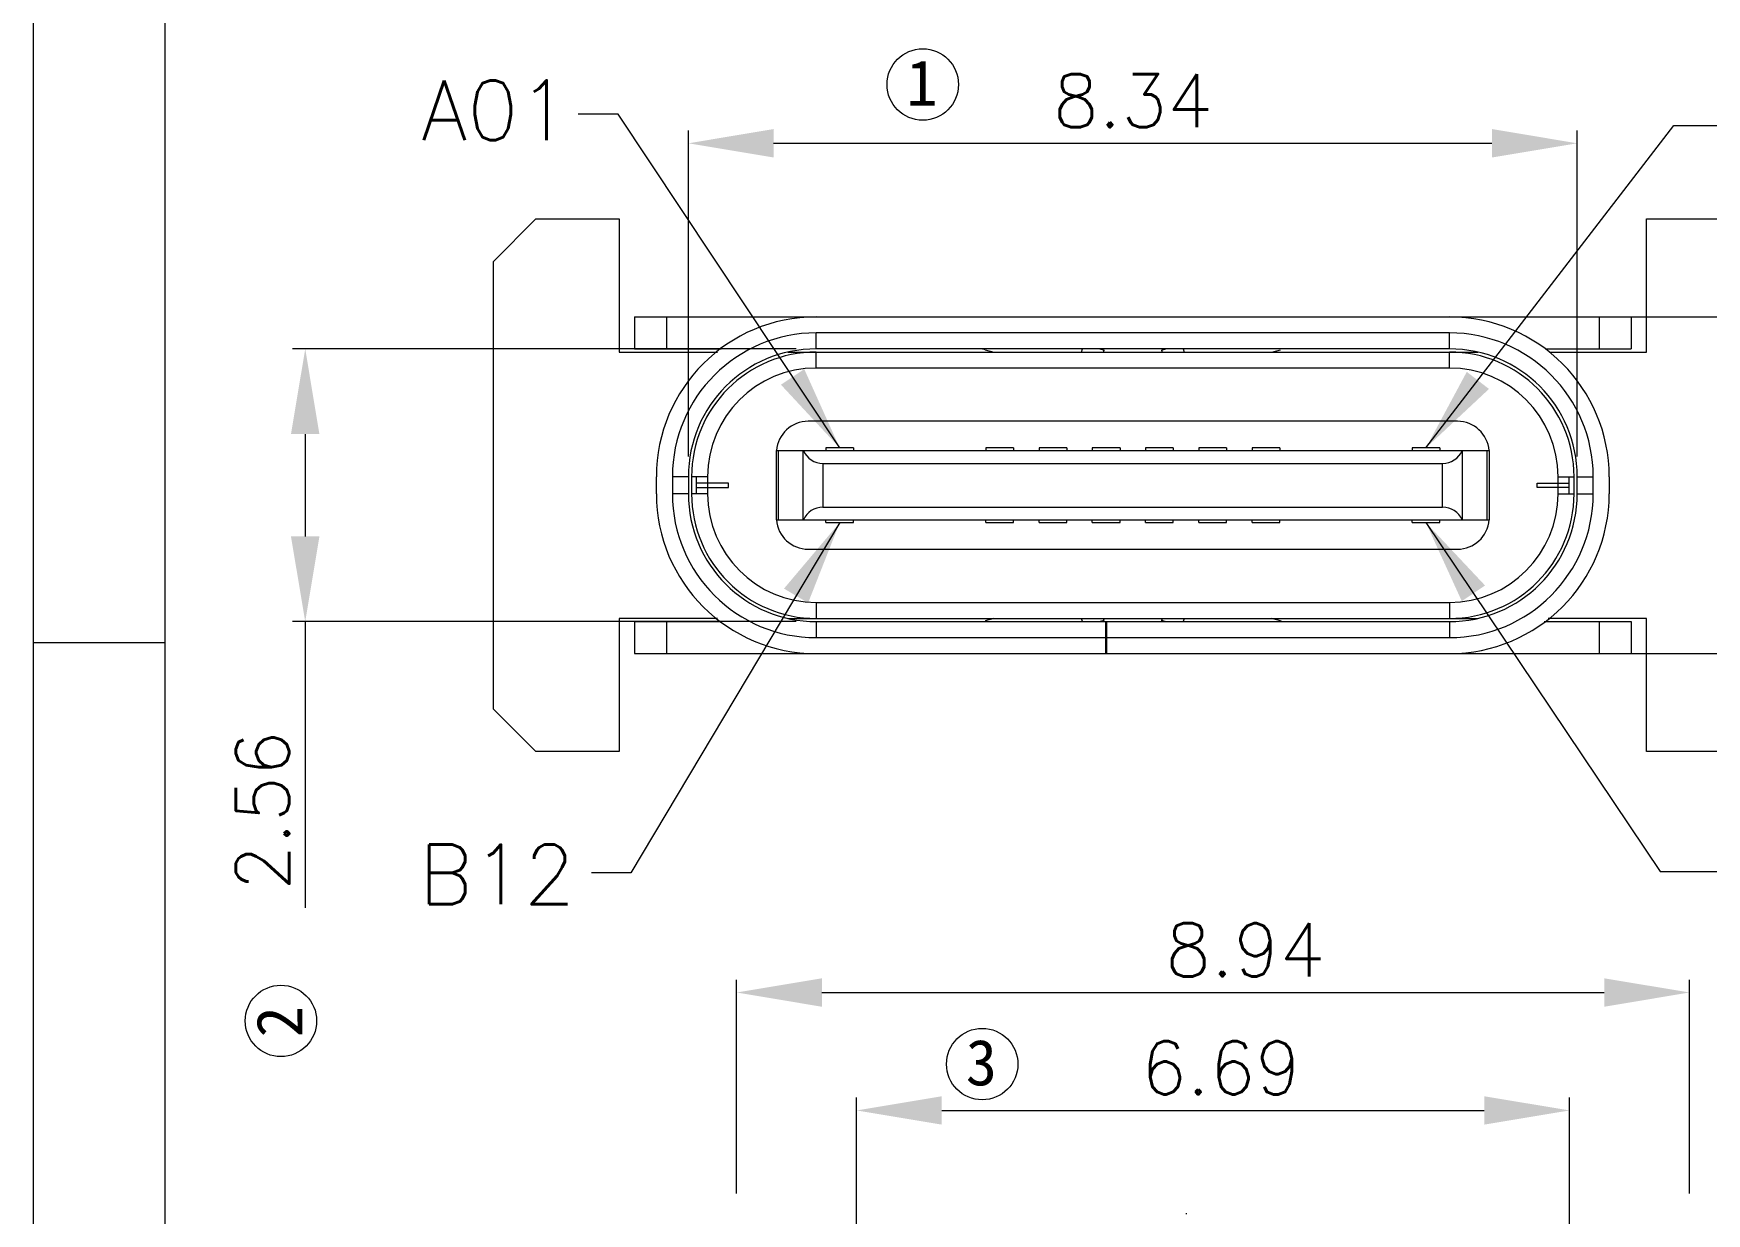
# Model space of a CAD drawing. Extents: x 2510 to 2649, y 709 to 759.
# Drawn here: x 2510.31 to 2526.01, y 740.36 to 751.44 of the extents above; entities that cross this region are included whole.
import ezdxf

# ---------------------------------------------------------------- set-up
doc = ezdxf.new("R2010")
doc.units = 0
doc.header["$MEASUREMENT"] = 0
doc.layers.get('0').update_dxf_attribs({"linetype": 'CONTINUOUS', "lineweight": 20})
doc.layers.get('Defpoints').update_dxf_attribs({"linetype": 'CONTINUOUS'})
doc.layers.add('HANBO', color=7, linetype='CONTINUOUS', lineweight=9)
doc.styles.add('ROMANS', font='ROMANS.SHX', dxfattribs={"bigfont": 'gbcbig.shx'})
doc.styles.add('style2', font='')
doc.styles.get('style2').set_extended_font_data('SimSun')
doc.dimstyles.new('汉博电子', dxfattribs={"dimtxt": 0.5, "dimasz": 0.8, "dimexe": 0.12, "dimexo": 0.19, "dimgap": 0.15, "dimtad": 1, "dimzin": 1, "dimdsep": 46, "dimtxsty": 'ROMANS', "dimcen": 2.13, "dimclrd": 3, "dimclre": 3, "dimclrt": 2, "dimazin": 2, "dimtfac": 1, "dimtmove": 0, "dimatfit": 3, "dimfxl": 1, "dimlwd": 13, "dimlwe": 13, "dimarcsym": 0})

# ---------------------------------------------------------------- blocks, each defined once
blk = doc.blocks.new('*D6')
at = {"color": 3, "lineweight": 13, "transparency": 16777216}
for p, q in [((2516.458, 747.468), (2516.458, 750.527)), ((2517.258, 750.407), (2523.998, 750.407)), ((2524.798, 747.468), (2524.798, 750.527))]:
    blk.add_line(p, q, dxfattribs=at)
at = {"color": 3, "transparency": 16777216}
for points in [[(2517.258, 750.541), (2517.258, 750.274), (2516.458, 750.407)], [(2523.998, 750.541), (2523.998, 750.274), (2524.798, 750.407)]]:
    blk.add_solid(points, dxfattribs=at)
at = {"layer": 'Defpoints', "color": 0, "transparency": 16777216}
for p in [(2524.798, 750.407), (2516.458, 747.278), (2524.798, 747.278)]:
    blk.add_point(p, dxfattribs=at)
at = {"color": 2, "transparency": 16777216, "insert": (2520.628, 750.807), "char_height": 0.5, "attachment_point": 5, "style": 'ROMANS'}
blk.add_mtext('8.34', dxfattribs=at)
blk = doc.blocks.new('*D7')
at = {"color": 3, "lineweight": 13, "transparency": 16777216}
for p, q in [((2517.468, 748.478), (2512.743, 748.478)), ((2512.863, 747.678), (2512.863, 746.718)), ((2517.468, 745.918), (2512.743, 745.918)), ((2512.863, 745.918), (2512.863, 743.232))]:
    blk.add_line(p, q, dxfattribs=at)
at = {"color": 3, "transparency": 16777216}
for points in [[(2512.729, 747.678), (2512.996, 747.678), (2512.863, 748.478)], [(2512.729, 746.718), (2512.996, 746.718), (2512.863, 745.918)]]:
    blk.add_solid(points, dxfattribs=at)
at = {"layer": 'Defpoints', "color": 0, "transparency": 16777216}
for p in [(2517.658, 748.478), (2512.863, 745.918), (2517.658, 745.918)]:
    blk.add_point(p, dxfattribs=at)
at = {"color": 2, "transparency": 16777216, "insert": (2512.463, 744.144), "char_height": 0.5, "attachment_point": 5, "rotation": 90, "style": 'ROMANS'}
blk.add_mtext('2.56', dxfattribs=at)
blk = doc.blocks.new('*D8')
at = {"color": 3, "lineweight": 13, "transparency": 16777216}
for p, q in [((2523.788, 748.778), (2527.949, 748.778)), ((2527.829, 747.978), (2527.829, 746.418)), ((2523.788, 745.618), (2527.949, 745.618))]:
    blk.add_line(p, q, dxfattribs=at)
at = {"color": 3, "transparency": 16777216}
for points in [[(2527.695, 747.978), (2527.962, 747.978), (2527.829, 748.778)], [(2527.695, 746.418), (2527.962, 746.418), (2527.829, 745.618)]]:
    blk.add_solid(points, dxfattribs=at)
at = {"layer": 'Defpoints', "color": 0, "transparency": 16777216}
for p in [(2523.598, 748.778), (2523.598, 745.618), (2527.829, 745.618)]:
    blk.add_point(p, dxfattribs=at)
at = {"color": 2, "transparency": 16777216, "insert": (2527.429, 747.198), "char_height": 0.5, "attachment_point": 5, "rotation": 90, "style": 'ROMANS'}
blk.add_mtext('3.16', dxfattribs=at)
blk = doc.blocks.new('*D21')
at = {"color": 3, "lineweight": 13, "transparency": 16777216}
for p, q in [((2518.036, 739.298), (2518.036, 741.451)), ((2524.726, 739.298), (2524.726, 741.451)), ((2518.836, 741.331), (2523.926, 741.331))]:
    blk.add_line(p, q, dxfattribs=at)
at = {"color": 3, "transparency": 16777216}
for points in [[(2518.836, 741.464), (2518.836, 741.198), (2518.036, 741.331)], [(2523.926, 741.464), (2523.926, 741.198), (2524.726, 741.331)]]:
    blk.add_solid(points, dxfattribs=at)
at = {"layer": 'Defpoints', "color": 0, "transparency": 16777216}
for p in [(2524.726, 741.331), (2518.036, 739.108), (2524.726, 739.108)]:
    blk.add_point(p, dxfattribs=at)
at = {"color": 2, "transparency": 16777216, "insert": (2521.456, 741.731), "char_height": 0.5, "attachment_point": 5, "style": 'ROMANS'}
blk.add_mtext('6.69', dxfattribs=at)
blk = doc.blocks.new('*D23')
at = {"color": 3, "lineweight": 13, "transparency": 16777216}
for p, q in [((2516.911, 740.553), (2516.911, 742.558)), ((2525.851, 740.553), (2525.851, 742.558)), ((2517.711, 742.438), (2525.051, 742.438))]:
    blk.add_line(p, q, dxfattribs=at)
at = {"color": 3, "transparency": 16777216}
for points in [[(2517.711, 742.571), (2517.711, 742.304), (2516.911, 742.438)], [(2525.051, 742.571), (2525.051, 742.304), (2525.851, 742.438)]]:
    blk.add_solid(points, dxfattribs=at)
at = {"layer": 'Defpoints', "color": 0, "transparency": 16777216}
for p in [(2525.851, 742.438), (2516.911, 740.363), (2525.851, 740.363)]:
    blk.add_point(p, dxfattribs=at)
at = {"color": 2, "transparency": 16777216, "insert": (2521.682, 742.838), "char_height": 0.5, "attachment_point": 5, "style": 'ROMANS'}
blk.add_mtext('8.94', dxfattribs=at)

msp = doc.modelspace()

# ---------------------------------------------------------------- linework, layer by layer
at = {"layer": 'HANBO', "color": 7, "linetype": 'Continuous'}
for p, q in [((2514.628, 749.298), (2515.028, 749.698)), ((2515.028, 749.698), (2515.808, 749.698)), ((2515.808, 749.698), (2515.808, 748.448)), ((2525.448, 749.698), (2526.228, 749.698)), ((2525.448, 748.448), (2525.448, 749.698)), ((2514.628, 745.098), (2514.628, 749.298)), ((2515.953, 748.778), (2515.953, 748.478)), ((2515.953, 748.778), (2525.303, 748.778)), ((2516.253, 748.778), (2516.253, 748.478)), ((2525.003, 748.778), (2525.003, 748.478)), ((2525.303, 748.778), (2525.303, 748.478)), ((2517.658, 748.478), (2517.658, 748.628)), ((2523.598, 748.628), (2517.658, 748.628)), ((2523.598, 748.478), (2523.598, 748.628)), ((2515.808, 748.448), (2516.731, 748.448)), ((2515.953, 748.478), (2516.767, 748.478)), ((2517.392, 748.448), (2523.864, 748.448)), ((2523.598, 748.478), (2517.658, 748.478)), ((2517.658, 748.298), (2517.658, 748.448)), ((2519.243, 748.47), (2519.323, 748.448)), ((2520.147, 748.448), (2520.155, 748.478)), ((2520.32, 748.478), (2520.36, 748.466)), ((2520.354, 748.448), (2520.36, 748.466)), ((2520.897, 748.466), (2520.937, 748.478)), ((2520.897, 748.466), (2520.902, 748.448)), ((2521.101, 748.478), (2521.11, 748.448)), ((2521.933, 748.448), (2522.013, 748.47)), ((2523.598, 748.298), (2523.598, 748.448)), ((2524.498, 748.478), (2525.303, 748.478)), ((2524.537, 748.448), (2525.448, 748.448)), ((2523.598, 748.298), (2517.658, 748.298)), ((2523.673, 747.798), (2517.583, 747.798)), ((2518.008, 747.548), (2517.748, 747.548)), ((2517.748, 747.548), (2517.748, 747.523)), ((2518.008, 747.548), (2518.008, 747.523)), ((2519.508, 747.548), (2519.248, 747.548)), ((2519.248, 747.548), (2519.248, 747.523)), ((2519.508, 747.548), (2519.508, 747.523)), ((2520.008, 747.548), (2519.748, 747.548)), ((2519.748, 747.548), (2519.748, 747.523)), ((2520.008, 747.548), (2520.008, 747.523)), ((2520.508, 747.548), (2520.248, 747.548)), ((2520.248, 747.548), (2520.248, 747.523)), ((2520.508, 747.548), (2520.508, 747.523)), ((2521.008, 747.548), (2520.748, 747.548)), ((2520.748, 747.548), (2520.748, 747.523)), ((2521.008, 747.548), (2521.008, 747.523)), ((2521.508, 747.548), (2521.248, 747.548)), ((2521.248, 747.548), (2521.248, 747.523)), ((2521.508, 747.548), (2521.508, 747.523)), ((2522.008, 747.548), (2521.748, 747.548)), ((2521.748, 747.548), (2521.748, 747.523)), ((2522.008, 747.548), (2522.008, 747.523)), ((2523.508, 747.548), (2523.248, 747.548)), ((2523.248, 747.548), (2523.248, 747.523)), ((2523.508, 747.548), (2523.508, 747.523)), ((2517.283, 747.523), (2517.283, 746.873)), ((2517.283, 747.523), (2523.973, 747.523)), ((2517.305, 746.873), (2517.305, 747.523)), ((2517.535, 746.873), (2517.535, 747.523)), ((2517.721, 747.403), (2523.535, 747.403)), ((2517.721, 747.403), (2517.721, 746.993)), ((2523.535, 746.993), (2523.535, 747.403)), ((2523.721, 746.873), (2523.721, 747.523)), ((2523.952, 746.873), (2523.952, 747.523)), ((2523.973, 747.523), (2523.973, 746.873)), ((2516.158, 747.118), (2516.158, 747.278)), ((2516.308, 747.278), (2516.308, 747.118)), ((2516.458, 747.278), (2516.308, 747.278)), ((2516.458, 747.278), (2516.458, 747.118)), ((2516.488, 747.278), (2516.488, 747.118)), ((2516.638, 747.278), (2516.488, 747.278)), ((2516.533, 747.123), (2516.533, 747.273)), ((2516.638, 747.278), (2516.638, 747.118)), ((2524.618, 747.278), (2524.768, 747.278)), ((2524.618, 747.118), (2524.618, 747.278)), ((2524.723, 747.123), (2524.723, 747.273)), ((2524.768, 747.118), (2524.768, 747.278)), ((2524.798, 747.278), (2524.948, 747.278)), ((2524.798, 747.118), (2524.798, 747.278)), ((2524.948, 747.118), (2524.948, 747.278)), ((2525.098, 747.278), (2525.098, 747.118)), ((2516.458, 747.118), (2516.308, 747.118)), ((2516.638, 747.118), (2516.488, 747.118)), ((2516.833, 747.218), (2516.533, 747.218)), ((2516.533, 747.178), (2516.833, 747.178)), ((2516.833, 747.178), (2516.833, 747.218)), ((2524.423, 747.218), (2524.723, 747.218)), ((2524.423, 747.178), (2524.423, 747.218)), ((2524.723, 747.178), (2524.423, 747.178)), ((2524.618, 747.118), (2524.768, 747.118)), ((2524.798, 747.118), (2524.948, 747.118)), ((2517.721, 746.993), (2523.535, 746.993)), ((2517.283, 746.873), (2523.973, 746.873)), ((2517.748, 746.848), (2517.748, 746.873)), ((2517.748, 746.848), (2518.008, 746.848)), ((2518.008, 746.848), (2518.008, 746.873)), ((2519.248, 746.848), (2519.248, 746.873)), ((2519.248, 746.848), (2519.508, 746.848)), ((2519.508, 746.848), (2519.508, 746.873)), ((2519.748, 746.848), (2519.748, 746.873)), ((2519.748, 746.848), (2520.008, 746.848)), ((2520.008, 746.848), (2520.008, 746.873)), ((2520.248, 746.848), (2520.248, 746.873)), ((2520.248, 746.848), (2520.508, 746.848)), ((2520.508, 746.848), (2520.508, 746.873)), ((2520.748, 746.848), (2520.748, 746.873)), ((2520.748, 746.848), (2521.008, 746.848)), ((2521.008, 746.848), (2521.008, 746.873)), ((2521.248, 746.848), (2521.248, 746.873)), ((2521.248, 746.848), (2521.508, 746.848)), ((2521.508, 746.848), (2521.508, 746.873)), ((2521.748, 746.848), (2521.748, 746.873)), ((2521.748, 746.848), (2522.008, 746.848)), ((2522.008, 746.848), (2522.008, 746.873)), ((2523.248, 746.848), (2523.248, 746.873)), ((2523.248, 746.848), (2523.508, 746.848)), ((2523.508, 746.848), (2523.508, 746.873)), ((2517.583, 746.598), (2523.673, 746.598)), ((2517.658, 746.098), (2523.598, 746.098)), ((2517.658, 746.098), (2517.658, 745.948)), ((2523.598, 746.098), (2523.598, 745.948)), ((2515.808, 745.948), (2515.808, 744.698)), ((2516.731, 745.948), (2515.808, 745.948)), ((2515.953, 745.918), (2515.953, 745.618)), ((2515.953, 745.918), (2516.767, 745.918)), ((2516.253, 745.918), (2516.253, 745.618)), ((2517.392, 745.948), (2523.864, 745.948)), ((2517.658, 745.918), (2523.598, 745.918)), ((2517.658, 745.918), (2517.658, 745.768)), ((2519.323, 745.948), (2519.243, 745.925)), ((2520.155, 745.918), (2520.147, 745.948)), ((2520.36, 745.929), (2520.323, 745.919)), ((2520.36, 745.929), (2520.354, 745.948)), ((2520.373, 745.918), (2520.373, 745.618)), ((2520.383, 745.618), (2520.383, 745.918)), ((2520.902, 745.948), (2520.897, 745.929)), ((2520.933, 745.919), (2520.897, 745.929)), ((2521.11, 745.948), (2521.101, 745.918)), ((2522.013, 745.925), (2521.933, 745.948)), ((2523.598, 745.918), (2523.598, 745.768)), ((2524.489, 745.918), (2525.303, 745.918)), ((2525.448, 745.948), (2524.526, 745.948)), ((2525.003, 745.918), (2525.003, 745.618)), ((2525.303, 745.918), (2525.303, 745.618)), ((2525.448, 744.698), (2525.448, 745.948)), ((2517.658, 745.768), (2520.373, 745.768)), ((2520.383, 745.768), (2523.598, 745.768)), ((2515.953, 745.618), (2525.303, 745.618)), ((2515.028, 744.698), (2514.628, 745.098)), ((2515.808, 744.698), (2515.028, 744.698)), ((2526.228, 744.698), (2525.448, 744.698)), ((2521.126, 740.364), (2521.136, 740.364))]:
    msp.add_line(p, q, dxfattribs=at)
at = {"layer": 'HANBO'}
msp.add_line((2511.548, 745.718), (2510.313, 745.718), dxfattribs=at)
at = {"layer": 'HANBO', "linetype": 'Continuous', "lineweight": 0}
for points in [[(2510.313, 758.681), (2579.905, 758.681), (2579.905, 709.298), (2510.313, 709.298)], [(2511.548, 757.446), (2578.671, 757.446), (2578.673, 710.532), (2511.548, 710.532)]]:
    msp.add_lwpolyline(points, close=True, dxfattribs=at)
at = {"layer": 'HANBO', "color": 3, "ltscale": 2}
for centre in [(2518.657, 750.959), (2512.635, 742.171)]:
    msp.add_circle(centre, 0.335, dxfattribs=at)
at = {"layer": 'HANBO', "ltscale": 2}
msp.add_circle((2519.215, 741.766), 0.335, dxfattribs=at)
at = {"layer": 'HANBO', "color": 7, "linetype": 'Continuous'}
for centre, radius, start, end in [((2517.658, 747.278), 1.5, 90, 180), ((2523.598, 747.278), 1.5, 0, 90), ((2517.658, 747.278), 1.35, 90, 180), ((2523.598, 747.278), 1.35, 0, 90), ((2517.658, 747.278), 1.2, 90, 180), ((2517.658, 747.278), 1.17, 90, 180), ((2519.189, 748.278), 0.2, 74.2183, 90), ((2523.598, 747.278), 1.2, 0, 90), ((2523.598, 747.278), 1.17, 0, 90), ((2517.658, 747.278), 1.02, 90, 180), ((2523.598, 747.278), 1.02, 0, 90), ((2517.583, 747.498), 0.3, 90, 175.2198), ((2523.673, 747.498), 0.3, 4.7802, 90), ((2517.658, 747.118), 1.5, 180, 270), ((2517.658, 747.118), 1.35, 180, 270), ((2517.658, 747.118), 1.2, 180, 270), ((2517.658, 747.118), 1.17, 180, 270), ((2517.658, 747.118), 1.02, 180, 270), ((2523.598, 747.118), 1.5, 270, 0), ((2523.598, 747.118), 1.35, 270, 0), ((2523.598, 747.118), 1.2, 270, 0), ((2523.598, 747.118), 1.17, 270, 0), ((2523.598, 747.118), 1.02, 270, 0), ((2517.583, 746.898), 0.3, 184.7802, 270), ((2523.673, 746.898), 0.3, 270, 355.2198), ((2522.067, 746.118), 0.2, 254.2183, 270)]:
    msp.add_arc(centre, radius, start, end, dxfattribs=at)
for centre, major_axis, start_param, end_param in [((2517.721, 747.603), (0, 0.2), -4.300872, -3.141593), ((2523.535, 747.603), (0, 0.2), -3.141593, -1.982313), ((2517.721, 746.793), (0.2, 0), 1.570737, 2.730016), ((2523.535, 746.793), (0.2, 0), 0.411517, 1.570796)]:
    msp.add_ellipse(centre, major_axis=major_axis, ratio=1, start_param=start_param, end_param=end_param, dxfattribs=at)

# ---------------------------------------------------------------- texts
at = {"layer": 'HANBO', "color": 3, "style": 'style2'}
for s, p in [('1', (2518.503, 750.759)), ('3', (2519.061, 741.566))]:
    msp.add_text(s, height=0.43, dxfattribs=at).set_placement(p)
msp.add_text('2', height=0.43, rotation=90, dxfattribs=at).set_placement((2512.835, 742.017))
at = {"layer": 'HANBO', "color": 2, "char_height": 0.56, "attachment_point": 1, "style": 'ROMANS'}
for s, insert in [('\\A1;A01', (2513.951, 750.998)), ('\\A1;B12', (2513.931, 743.826))]:
    msp.add_mtext(s, dxfattribs=dict(at, insert=insert))

# ---------------------------------------------------------------- dimensions: what is measured, and where the dimension line sits
at = {"color": 2}
for base, p1, p2, picture, middle in [((2524.798, 750.407), (2516.458, 747.278), (2524.798, 747.278), '*D6', (2520.628, 750.407)), ((2525.851, 742.438), (2516.911, 740.363), (2525.851, 740.363), '*D23', (2521.682, 742.438)), ((2524.726, 741.331), (2518.036, 739.108), (2524.726, 739.108), '*D21', (2521.456, 741.331))]:
    dim = msp.add_linear_dim(base=base, p1=p1, p2=p2, dimstyle='汉博电子', dxfattribs=at)
    dim.commit()
    dim.dimension.update_dxf_attribs({"geometry": picture, "text_midpoint": middle, "dimtype": 160})
for base, p1, p2, picture, middle in [((2527.829, 745.618), (2523.598, 748.778), (2523.598, 745.618), '*D8', (2527.829, 747.198)), ((2512.863, 745.918), (2517.658, 748.478), (2517.658, 745.918), '*D7', (2512.863, 744.144))]:
    dim = msp.add_linear_dim(base=base, p1=p1, p2=p2, angle=90, dimstyle='汉博电子', dxfattribs=at)
    dim.commit()
    dim.dimension.update_dxf_attribs({"geometry": picture, "text_midpoint": middle, "dimtype": 160})

# ---------------------------------------------------------------- leaders
at = {"annotation_type": 0, "has_hookline": 1, "hookline_direction": 1}
for points in [[(2517.878, 747.548), (2515.8, 750.681), (2515.425, 750.681)], [(2517.878, 746.848), (2515.917, 743.56), (2515.549, 743.56)]]:
    msp.add_leader(points, dimstyle='汉博电子', override={"dimgap": 0.1, "dimtad": 0}, dxfattribs=at)
at = {"color": 2, "annotation_type": 0, "has_hookline": 1, "hookline_direction": 0}
for points in [[(2523.378, 747.548), (2525.705, 750.573), (2526.125, 750.573)], [(2523.378, 746.848), (2525.576, 743.574), (2526.16, 743.574)]]:
    msp.add_leader(points, dimstyle='汉博电子', override={"dimgap": 0.1, "dimtad": 0}, dxfattribs=at)

doc.saveas('drawing.dxf')
